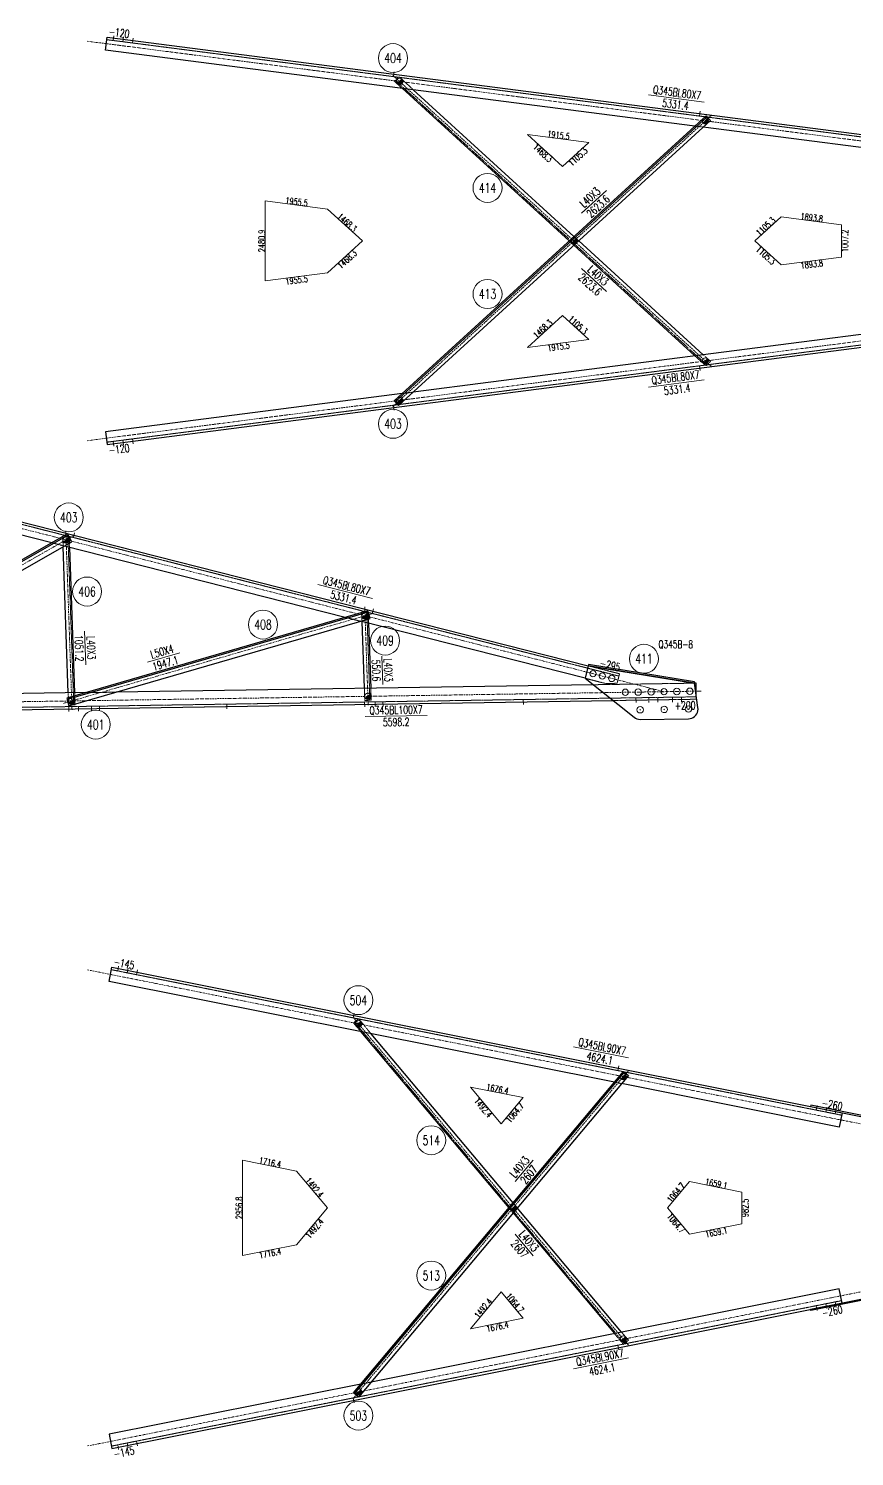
# Model space of a CAD drawing. Extents: x 4047 to 43290, y -150151 to -101862.
# Drawn here: x 18337 to 23467, y -129700 to -120832 of the extents above; entities that cross this region are included whole.
import ezdxf
from ezdxf.enums import TextEntityAlignment as Align

# ---------------------------------------------------------------- set-up
doc = ezdxf.new("R2010")
doc.units = 0
doc.header["$MEASUREMENT"] = 0
doc.linetypes.add('Dash', pattern=[2.75, 2, -0.75])
doc.linetypes.add('DashDot', pattern=[15.6, 9, -3, 0.6, -3])
doc.layers.get('0').update_dxf_attribs({"linetype": 'CONTINUOUS', "lineweight": 25})
doc.styles.get("Standard").update_dxf_attribs({"font": 'simplex.shx', "width": 0.7, "height": 3, "bigfont": 'gbhzfs.shx'})

# ---------------------------------------------------------------- blocks, each defined once
blk = doc.blocks.new('DefaultBolt')
at = {"color": 3, "linetype": 'Continuous', "lineweight": 13}
for p, q in [((-0.1, -0.1), (0.1, 0.1)), ((0.1, -0.1), (-0.1, 0.1))]:
    blk.add_line(p, q, dxfattribs=at)
blk.add_circle((0, 0), 1, dxfattribs=at)
blk = doc.blocks.new('M20X45S')
at = {"color": 3, "linetype": 'Continuous', "lineweight": 13}
blk.add_circle((0, 0), 1, dxfattribs=at)
blk = doc.blocks.new('M16X50S')
at = {"color": 3, "linetype": 'Continuous', "lineweight": 13}
blk.add_line((-1, -1), (1, 1), dxfattribs=at)
blk.add_circle((0, 0), 1, dxfattribs=at)
for radius in [0.9, 0.8, 0.7, 0.6, 0.5, 0.4, 0.3, 0.2, 0.1]:
    blk.add_arc((0, 0), radius, 225, 45, dxfattribs=at)
blk = doc.blocks.new('M16X40S')
at = {"color": 3, "linetype": 'Continuous', "lineweight": 13}
blk.add_line((-0.707, -0.707), (0.707, 0.707), dxfattribs=at)
blk.add_circle((0, 0), 1, dxfattribs=at)
for radius in [0.9, 0.8, 0.7, 0.6, 0.5, 0.4, 0.3, 0.2, 0.1]:
    blk.add_arc((0, 0), radius, 225, 45, dxfattribs=at)

msp = doc.modelspace()

# ---------------------------------------------------------------- linework, layer by layer
at = {"color": 2, "linetype": 'DashDot', "lineweight": 15}
for p, q in [((18701.45517, -120910.94127), (24400.71788, -121645.45319)), ((20600.28178, -121123.78791), (22581.23502, -122934.16911)), ((20600.2818, -123179.00655), (22581.23503, -121368.62509)), ((18701.45517, -123391.85307), (24400.71788, -122657.34114)), ((16714.20802, -123535.95444), (22283.70764, -124950.79613)), ((18568.80307, -123952.60447), (18607.27044, -125063.11252)), ((18618.48265, -123980.31807), (16766.23146, -125036.82683)), ((20480.02649, -124463.84657), (18552.54768, -125023.4806)), ((20425.30293, -124424.2184), (20446.4408, -125034.43812)), ((16766.19609, -125036.81937), (22513.67919, -124947.21058)), ((18703.69189, -126678.344), (23635.82203, -127661.02474)), ((20351.60183, -126971.59565), (22066.36986, -129014.28954)), ((20351.60189, -129341.85008), (22066.36991, -127299.1556)), ((18703.69189, -129635.10144), (23635.82203, -128652.4207))]:
    msp.add_line(p, q, dxfattribs=at)
at = {"color": 1, "linetype": 'Dash', "lineweight": 20}
for p, q in [((18823.66637, -120901.48489), (24111.33323, -121582.95099)), ((20631.87152, -121133.69184), (20608.93473, -121158.78972)), ((20641.82458, -121134.6597), (20631.87152, -121133.69184)), ((20726.77081, -121212.29155), (20641.82458, -121134.6597)), ((20608.93473, -121158.78972), (20657.74307, -121203.39537)), ((20614.33162, -121152.88434), (22551.62721, -122923.36707)), ((22527.94159, -121444.42358), (22475.97641, -121437.72639)), ((21695.06451, -122151.39717), (21724.7112, -122178.49109)), ((21754.35788, -122151.39716), (21724.71119, -122124.30324)), ((18823.66637, -123401.30945), (24111.33323, -122719.84334)), ((22475.97651, -122865.06793), (22541.16856, -122924.64655)), ((22572.58207, -122899.16731), (22527.94169, -122858.37074)), ((22550.31988, -122923.52701), (22572.58207, -122899.16731)), ((22541.16856, -122924.64655), (22550.31988, -122923.52701)), ((20726.77099, -123090.50276), (20657.74325, -123099.39894)), ((16836.66923, -123541.26968), (22003.94438, -124853.93272)), ((18559.7478, -124046.05459), (18481.54878, -124026.18938)), ((18549.85362, -123983.27886), (18581.83444, -123982.17106)), ((18552.1777, -124050.3725), (18549.85362, -123983.27886)), ((18581.83444, -123982.17106), (18618.22468, -125032.71508)), ((18581.83444, -123982.17106), (18590.00274, -123986.89111)), ((18590.00274, -123986.89111), (18592.33891, -124054.33383)), ((20399.21614, -124513.3419), (20303.57529, -124489.04588)), ((20406.35349, -124454.8928), (20438.33431, -124453.78499)), ((20408.45949, -124515.69002), (20406.35349, -124454.8928)), ((20438.33431, -124453.78499), (20457.39503, -125004.04068)), ((20438.33431, -124453.78499), (20446.50261, -124458.50504)), ((20446.50261, -124458.50504), (20448.8388, -124525.94773)), ((21813.79447, -124790.15177), (22007.63759, -124839.39449)), ((22007.63759, -124839.39449), (21992.61856, -124898.51664)), ((20425.41421, -125005.14848), (20422.80427, -124929.80325)), ((20462.80666, -124929.17958), (20465.39024, -125003.76372)), ((21922.03384, -124900.18921), (21794.09738, -124867.68901)), ((22472.90454, -124897.84023), (21844.20477, -124907.64225)), ((21992.61856, -124898.51664), (21922.03384, -124900.18921)), ((16886.72713, -125069.94443), (22484.22845, -124982.674)), ((18586.24386, -125033.82288), (18583.63395, -124958.47769)), ((18626.21989, -125032.43813), (18586.24386, -125033.82288)), ((18623.63634, -124957.85401), (18626.21989, -125032.43813)), ((18882.11754, -124953.82404), (18692.62132, -124956.77847)), ((20465.39024, -125003.76372), (20425.41421, -125005.14848)), ((21967.22955, -125005.73634), (22484.46229, -124997.67217)), ((22484.46229, -124997.67217), (22484.12069, -124975.76215)), ((18851.75881, -126677.25529), (23386.69589, -127580.79903)), ((20386.20851, -126981.71383), (20355.57223, -127007.43189)), ((20464.57612, -127075.06818), (20386.20851, -126981.71383)), ((20355.57223, -127007.43189), (20401.86103, -127062.57278)), ((20361.69949, -127002.28828), (22037.89044, -128999.02774)), ((22020.37964, -127385.04746), (21975.63737, -127376.13298)), ((23389.61499, -127566.08581), (23389.62689, -127566.08817)), ((21372.58621, -128156.72273), (21346.47337, -128125.61617)), ((21320.36055, -128156.72273), (21346.47338, -128187.82928)), ((18851.75881, -129636.19015), (23386.69589, -128732.6464)), ((23389.61499, -128747.35963), (23389.62689, -128747.35726)), ((21975.63752, -128937.31243), (22031.76318, -129004.17135)), ((22062.39946, -128978.4533), (22020.37979, -128928.39795)), ((22031.76318, -129004.17135), (22062.39946, -128978.4533)), ((20464.57647, -129238.37719), (20401.86138, -129250.87258))]:
    msp.add_line(p, q, dxfattribs=at)
at = {"color": 7, "linetype": 'Continuous', "lineweight": 13}
for p, q in [((22186.71701, -121244.16515), (22533.84603, -121288.90259)), ((21771.93931, -121979.53951), (21926.95559, -121837.87105)), ((21771.93929, -122323.25479), (21926.95558, -122464.92324)), ((22186.71701, -123058.62918), (22533.84603, -123013.89174)), ((20134.06583, -124286.06159), (20473.29129, -124372.23635)), ((18685.40989, -124574.72333), (18692.67981, -124784.59745)), ((19277.59675, -124708.83642), (19075.92526, -124767.39075)), ((20530.96254, -124730.30119), (20537.02087, -124905.19629)), ((20427.32108, -125104.7541), (20812.2743, -125098.75231)), ((21721.00956, -127157.15765), (22064.26283, -127225.54765)), ((21359.33165, -127993.64933), (21471.84812, -127859.61559)), ((21359.33159, -128319.79602), (21471.84808, -128453.82975)), ((21721.00956, -129156.28778), (22064.26283, -129087.89778))]:
    msp.add_line(p, q, dxfattribs=at)
at = {"color": 7, "linetype": 'Continuous', "lineweight": 30}
for p, q in [((20614.33164, -123149.91013), (22550.99451, -121380.00537)), ((18582.51461, -123977.80921), (16908.33274, -124932.7487)), ((20446.47617, -124455.88569), (18576.61778, -124998.78991)), ((20361.69955, -129311.15745), (22037.89049, -127314.4174))]:
    msp.add_line(p, q, dxfattribs=at)
at = {"color": 1, "linetype": 'Continuous', "lineweight": 18}
for p, q in [((21436.50365, -121490.31623), (21653.26966, -121688.41738)), ((21816.45453, -121539.28369), (21436.50365, -121490.31623)), ((21653.26966, -121688.41738), (21816.45453, -121539.28369)), ((19805.79247, -121903.30598), (19805.79247, -122399.48834)), ((20193.67765, -121953.29601), (19805.79247, -121903.30598)), ((20410.44367, -122151.39716), (20193.67765, -121953.29601)), ((23011.1243, -122002.26348), (22847.93943, -122151.39716)), ((23386.7722, -122050.67638), (23011.1243, -122002.26348)), ((23386.7722, -122252.11795), (23386.7722, -122050.67638)), ((20193.67769, -122349.49831), (20410.44367, -122151.39716)), ((22847.93943, -122151.39716), (23011.12432, -122300.53085)), ((23011.12432, -122300.53085), (23386.7722, -122252.11795)), ((19805.79247, -122399.48834), (20193.67769, -122349.49831)), ((21653.26974, -122614.37694), (21436.50376, -122812.47809)), ((21816.45463, -122763.51063), (21653.26974, -122614.37694)), ((21436.50376, -122812.47809), (21816.45463, -122763.51063)), ((21081.24472, -127405.87027), (21273.14663, -127634.47078)), ((21410.05347, -127471.38233), (21081.24472, -127405.87027)), ((21273.14663, -127634.47078), (21410.05347, -127471.38233)), ((19665.18401, -127861.04696), (19665.18401, -128452.39845)), ((20001.8384, -127928.1222), (19665.18401, -127861.04696)), ((20193.74031, -128156.72271), (20001.8384, -127928.1222)), ((22442.16716, -127993.63427), (22305.26031, -128156.72272)), ((22767.59529, -128058.47278), (22442.16716, -127993.63427)), ((22767.59529, -128254.97265), (22767.59529, -128058.47278)), ((20001.83848, -128385.3232), (20193.74031, -128156.72271)), ((22305.26031, -128156.72272), (22442.16719, -128319.81115)), ((22442.16719, -128319.81115), (22767.59529, -128254.97265)), ((19665.18401, -128452.39845), (20001.83848, -128385.3232)), ((21273.14677, -128678.97463), (21081.24493, -128907.57513)), ((21410.05364, -128842.06307), (21273.14677, -128678.97463)), ((21081.24493, -128907.57513), (21410.05364, -128842.06307))]:
    msp.add_line(p, q, dxfattribs=at)
at = {"color": 7, "linetype": 'Continuous', "lineweight": 30}
for points in [[(18815.35799, -120965.9517), (18825.58369, -120886.60793)], [(18825.58369, -120886.60793), (23914.8911, -121542.50978)], [(22475.97641, -121437.72639), (18815.35799, -120965.9517)], [(20657.74307, -121203.39537), (21695.06451, -122151.39717)], [(21724.71119, -122124.30324), (20726.77081, -121212.29155)], [(20608.93474, -123144.00475), (22545.59762, -121374.09998)], [(22545.59762, -121374.09998), (22572.58208, -121403.62689)], [(22572.58208, -121403.62689), (20635.91921, -123173.53166)], [(24103.02485, -121647.41781), (22527.94159, -121444.42358)], [(21724.7112, -122178.49109), (22475.97651, -122865.06793)], [(22527.94169, -122858.37074), (21754.35788, -122151.39716)], [(24103.02485, -122655.37652), (20726.77099, -123090.50276)], [(18825.58369, -123416.18641), (23914.8911, -122760.28455)], [(20657.74325, -123099.39894), (18815.35799, -123336.84263)], [(20635.91921, -123173.53166), (20608.93474, -123144.00475)], [(18815.35799, -123336.84263), (18825.58369, -123416.18641)], [(16840.36243, -123526.73145), (21813.79447, -124790.15177)], [(18481.54878, -124026.18938), (16829.38828, -123606.48462)], [(18578.55096, -123970.86014), (16904.36909, -124925.79963)], [(18606.29649, -124019.5036), (18578.55096, -123970.86014)], [(16932.11462, -124974.44309), (18606.29649, -124019.5036)], [(18583.63395, -124958.47769), (18552.1777, -124050.3725)], [(20303.57529, -124489.04588), (18559.7478, -124046.05459)], [(18592.33891, -124054.33383), (18623.63634, -124957.85401)], [(20444.24552, -124448.20296), (18574.38714, -124991.10719)], [(18588.32864, -125039.12421), (20458.18703, -124496.21999)], [(20458.18703, -124496.21999), (20444.24552, -124448.20296)], [(21794.09738, -124867.68901), (20399.21614, -124513.3419)], [(20422.80427, -124929.80325), (20408.45949, -124515.69002)], [(20448.8388, -124525.94773), (20462.80666, -124929.17958)], [(21813.79447, -124790.15177), (21794.09738, -124867.68901)], [(21815.08444, -124782.25646), (21813.79447, -124790.15177)], [(21813.79447, -124790.15177), (22472.90454, -124897.84023)], [(22472.90454, -124897.84023), (21813.79447, -124790.15177)], [(22474.19451, -124889.94491), (21815.08444, -124782.25646)], [(21844.20477, -124907.64225), (18882.11754, -124953.82404)], [(21794.09738, -124867.68901), (22098.03419, -125110.03372)], [(22472.90454, -124897.84023), (22474.19451, -124889.94491)], [(22482.90338, -124897.68432), (22472.90454, -124897.84023)], [(22494.79158, -125049.896), (22472.90454, -124897.84023)], [(22484.12069, -124975.76215), (22482.90338, -124897.68432)], [(18692.62132, -124956.77847), (16885.40206, -124984.95476)], [(16886.96096, -125084.94261), (21967.22955, -125005.73634)], [(18574.38714, -124991.10719), (18588.32864, -125039.12421)], [(22098.03419, -125110.03372), (22106.62478, -125115.74879)], [(22106.62478, -125115.74879), (22116.06751, -125119.90753)], [(22116.06751, -125119.90753), (22126.08313, -125122.38697)], [(22126.08313, -125122.38697), (22136.37545, -125123.11378)], [(22136.37545, -125123.11378), (22436.339, -125118.43706)], [(22436.339, -125118.43706), (22446.4644, -125117.41603)], [(22446.4644, -125117.41603), (22456.27161, -125114.69849)], [(22456.27161, -125114.69849), (22465.47848, -125110.3626)], [(22465.47848, -125110.3626), (22473.82014, -125104.5331)], [(22473.82014, -125104.5331), (22481.05662, -125097.37771)], [(22481.05662, -125097.37771), (22486.97973, -125089.10226)], [(22486.97973, -125089.10226), (22491.41909, -125079.94483)], [(22491.41909, -125079.94483), (22494.24697, -125070.16887)], [(22494.24697, -125070.16887), (22495.38201, -125060.05561)], [(22495.38201, -125060.05561), (22494.79158, -125049.896)], [(18837.10381, -126750.80956), (18854.68981, -126662.54443)], [(18854.68981, -126662.54443), (23389.61499, -127566.08581)], [(21975.63737, -127376.13298), (18837.10381, -126750.80956)], [(20401.86103, -127062.57278), (21320.36055, -128156.72273)], [(21346.47337, -128125.61617), (20464.57612, -127075.06818)], [(20355.57229, -129306.01384), (22031.76323, -127309.27379)], [(22062.39952, -127334.99184), (20386.20857, -129331.73189)], [(22031.76323, -127309.27379), (22062.39952, -127334.99184)], [(23372.04089, -127654.3533), (22020.37964, -127385.04746)], [(23195.03867, -127519.19611), (23193.48229, -127527.00751)], [(23833.65769, -127646.43721), (23195.03867, -127519.19611)], [(23193.48229, -127527.00751), (23832.10132, -127654.24861)], [(23389.62689, -127566.08817), (23372.04089, -127654.3533)], [(21346.47338, -128187.82928), (21975.63752, -128937.31243)], [(22020.37979, -128928.39795), (21372.58621, -128156.72273)], [(23372.04089, -128659.09213), (20464.57647, -129238.37719)], [(23193.48229, -128786.43792), (23832.10132, -128659.19682)], [(23833.65769, -128667.00823), (23195.03867, -128794.24933)], [(23389.62689, -128747.35726), (23372.04089, -128659.09213)], [(18854.68981, -129650.901), (23389.61499, -128747.35963)], [(23195.03867, -128794.24933), (23193.48229, -128786.43792)], [(20401.86138, -129250.87258), (18837.10381, -129562.63587)], [(20386.20857, -129331.73189), (20355.57229, -129306.01384)], [(18837.10381, -129562.63587), (18854.68981, -129650.901)]]:
    msp.add_lwpolyline(points, dxfattribs=at)
at = {"color": 3, "linetype": 'Continuous', "lineweight": 20}
for points in [[(18867.1729, -120876.84382), (18863.33826, -120906.59774)], [(18926.68073, -120884.51309), (18922.84609, -120914.26701)], [(18986.18857, -120892.18237), (18982.35393, -120921.93629)], [(20608.23997, -121101.22978), (20604.40534, -121130.98369)], [(22507.99381, -121346.06703), (22504.15917, -121375.82095)], [(22507.99381, -122956.7273), (22504.15917, -122926.97338)], [(20608.23997, -123201.56455), (20604.40534, -123171.81064)], [(18867.1729, -123425.95051), (18863.33826, -123396.1966)], [(18926.68073, -123418.28124), (18922.84609, -123388.52732)], [(18986.18857, -123410.61196), (18982.35393, -123380.85805)], [(18623.01826, -123964.11002), (18615.63186, -123993.18649)], [(20479.51825, -124435.72394), (20472.13184, -124464.80041)], [(19569.16787, -125058.12624), (19568.7002, -125028.12989)], [(20424.83025, -125044.78564), (20424.36258, -125014.78929)], [(20489.82235, -125043.77235), (20489.35468, -125013.776)], [(20538.79742, -125043.00878), (20538.32975, -125013.01243)], [(21410.4768, -125029.41846), (21410.00912, -124999.42211)], [(22110.12761, -125018.51023), (22109.65994, -124988.51388)], [(22190.11789, -125017.26311), (22189.65022, -124987.26675)], [(22245.67792, -125016.39687), (22245.21025, -124986.40052)], [(22336.59433, -125014.9794), (22336.12666, -124984.98304)], [(22392.15436, -125014.11316), (22391.68668, -124984.11681)], [(18588.52072, -125073.41548), (18588.05304, -125043.41912)], [(18648.51343, -125072.48013), (18648.04575, -125042.48378)], [(18728.5037, -125071.23301), (18728.03603, -125041.23665)], [(18778.49763, -125070.45355), (18778.02996, -125040.4572)], [(18896.84976, -126655.64958), (18890.98776, -126685.07129)], [(18955.69318, -126667.37358), (18949.83118, -126696.79529)], [(19014.5366, -126679.09758), (19008.6746, -126708.51929)], [(20359.4598, -126947.06093), (20353.5978, -126976.48264)], [(22003.50265, -127274.62107), (21997.64065, -127304.04278)], [(23235.6421, -127520.11332), (23229.7801, -127549.53503)], [(23294.48552, -127531.83732), (23288.62352, -127561.25903)], [(23353.32894, -127543.56132), (23347.46694, -127572.98303)], [(23294.48552, -128781.60811), (23288.62352, -128752.1864)], [(23353.32894, -128769.88411), (23347.46694, -128740.4624)], [(23235.6421, -128793.33211), (23229.7801, -128763.9104)], [(22003.50265, -129038.82436), (21997.64065, -129009.40265)], [(20359.4598, -129366.3845), (20353.5978, -129336.96279)], [(18896.84976, -129657.79586), (18890.98776, -129628.37415)], [(18955.69318, -129646.07186), (18949.83118, -129616.65015)], [(19014.5366, -129634.34786), (19008.6746, -129604.92615)]]:
    msp.add_lwpolyline(points, dxfattribs=at)
at = {"color": 7, "linetype": 'Continuous', "lineweight": 13}
for centre in [(20600.79361, -121015.57537), (21187.70246, -121821.83699), (21187.70247, -122480.95739), (20600.79361, -123287.21896), (18587.16263, -123868.33345), (18700.90038, -124328.6482), (19793.35521, -124534.09734), (20551.62374, -124633.49932), (22159.31292, -124746.2915), (18754.33806, -125154.84043), (20385.6801, -126866.63404), (20838.47775, -127736.6639), (20838.4778, -128576.78165), (20385.6801, -129446.81139)]:
    msp.add_circle(centre, 90, dxfattribs=at)

# ---------------------------------------------------------------- block references
at = {"color": 3, "linetype": 'Continuous', "lineweight": 13, "xscale": 20, "yscale": 20, "zscale": 20}
for name, p in [('M16X40S', (20640.88111, -121160.8914)), ('M16X40S', (22540.63553, -121405.72873)), ('M16X40S', (21724.71119, -122151.39716)), ('M16X40S', (22540.63564, -122897.06559)), ('M16X40S', (20640.8813, -123141.90291)), ('M16X50S', (18570.70828, -124007.56843)), ('M16X50S', (20427.20777, -124479.18223)), ('M20X45S', (21842.71455, -124838.76893)), ('M20X45S', (21900.86749, -124853.54175)), ('M20X45S', (21959.02042, -124868.31457)), ('M20X45S', (22043.73625, -124954.53744)), ('M20X45S', (22123.72652, -124953.29031)), ('M20X45S', (22203.7168, -124952.04319)), ('M20X45S', (22283.70708, -124950.79606)), ('M20X45S', (22363.69736, -124949.54894)), ('M20X45S', (22443.68764, -124948.30181)), ('M16X50S', (18605.3664, -125008.14494)), ('M16X40S', (20444.53673, -124979.4705)), ('DefaultBolt', (22135.44011, -125063.12107)), ('DefaultBolt', (22285.42188, -125060.78271)), ('DefaultBolt', (22435.40365, -125058.44435)), ('M16X40S', (20386.96385, -127013.72017)), ('M16X40S', (22031.00759, -127341.28049)), ('M16X40S', (21346.47338, -128156.72273)), ('M16X40S', (22031.00775, -128972.16491)), ('M16X40S', (20386.96421, -129299.72519))]:
    msp.add_blockref(name, p, dxfattribs=at)

# ---------------------------------------------------------------- texts
at = {"color": 7, "linetype": 'Continuous', "lineweight": 13, "width": 0.7}
for s, rotation, p in [('-120', 352.656291214, (18899.80279, -120858.36302)), ('Q345BL80X7', 352.656291214, (22365.07482, -121229.34148)), ('5331.4', 352.656291214, (22355.48822, -121303.72627)), ('L40X3', 42.424005673, (21824.14951, -121881.0238)), ('2623.6', 42.424005673, (21874.74539, -121936.38676)), ('2623.6', 317.575998642, (21824.1495, -122421.77049)), ('L40X3', 317.575998642, (21874.74537, -122366.40753)), ('Q345BL80X7', 7.343708786, (22355.48822, -122999.06806)), ('5331.4', 7.343708786, (22365.07482, -123073.45286)), ('-120', 7.343708786, (18899.80279, -123444.43131)), ('Q345BL80X7', 345.746434222, (20312.91157, -124292.80339)), ('5331.4', 345.746434222, (20294.44555, -124365.49456)), ('1051.2', 271.983899896, (18651.56733, -124680.95859)), ('L40X3', 271.983899896, (18726.52237, -124678.36219)), ('L50X4', 16.190396256, (19166.30487, -124702.10081)), ('1947.1', 16.190396256, (19187.21714, -124774.12635)), ('550.6', 271.983919072, (20496.51418, -124819.04695)), ('L40X3', 271.983919072, (20571.46923, -124816.45052)), ('-295', 345.746434222, (21949.02551, -124785.81395)), ('Q345BL100X7', 0.893224016, (20619.2131, -125064.25776)), ('+200', 0.893224016, (22415.05538, -125036.25885)), ('5598.2', 0.893224016, (20620.38228, -125139.24865)), ('-145', 348.731908627, (18930.66797, -126639.4453)), ('Q345BL90X7', 348.731908627, (21899.9637, -127154.57552)), ('4624.1', 348.731908627, (21885.3087, -127228.12979)), ('-260', 348.731908627, (23328.30373, -127515.63304)), ('L40X3', 49.987758764, (21386.86837, -127902.52179)), ('2607', 49.987758764, (21444.3114, -127950.74313)), ('L40X3', 310.012249667, (21444.31135, -128362.70221)), ('2607', 310.012249667, (21386.86833, -128410.92356)), ('-260', 11.268091373, (23328.30373, -128797.8124)), ('Q345BL90X7', 11.268091373, (21885.3087, -129085.31564)), ('4624.1', 11.268091373, (21899.9637, -129158.86991)), ('-145', 11.268091373, (18930.66797, -129674.00014))]:
    msp.add_text(s, height=50, rotation=rotation, dxfattribs=at).set_placement(p, align=Align.MIDDLE_CENTER)
for s, p in [('404', (20600.79361, -121015.57537)), ('414', (21187.70246, -121821.83699)), ('413', (21187.70247, -122480.95739)), ('403', (20600.79361, -123287.21896)), ('403', (18587.16263, -123868.33345)), ('406', (18700.90038, -124328.6482)), ('408', (19793.35521, -124534.09734)), ('409', (20551.62374, -124633.49932)), ('411', (22159.31292, -124746.2915)), ('401', (18754.33806, -125154.84043)), ('504', (20385.6801, -126866.63404)), ('514', (20838.47775, -127736.6639)), ('513', (20838.4778, -128576.78165)), ('503', (20385.6801, -129446.81139))]:
    msp.add_text(s, height=60, dxfattribs=at).set_placement(p, align=Align.MIDDLE_CENTER)
at = {"color": 7, "linetype": 'Continuous', "lineweight": 20, "width": 0.7}
for s, rotation, p in [('1915.5', 352.656291214, (21629.06108, -121494.76565)), ('1468.3', 317.575998642, (21531.2595, -121604.27789)), ('1105.3', 42.424005673, (21748.48925, -121628.76162)), ('1955.5', 352.656291214, (20002.31705, -121908.26669)), ('1468.3', 317.575998642, (20315.68782, -122037.43549)), ('1105.3', 42.424005673, (22915.90471, -122061.91923)), ('1893.8', 352.656291214, (23201.53024, -122006.43563)), ('2480.9', 90, (19785.59247, -122151.39716)), ('1007.2', 90, (23406.9722, -122151.39716)), ('1105.3', 317.575998642, (22915.90472, -122240.8751)), ('1468.3', 42.424005673, (20315.68784, -122265.35883)), ('1893.8', 7.343708786, (23201.53025, -122296.3587)), ('1955.5', 7.343708786, (20002.31707, -122394.52763)), ('1468.3', 42.424005673, (21531.25959, -122698.51643)), ('1105.3', 317.575998642, (21748.48934, -122674.03269)), ('1915.5', 7.343708786, (21629.06119, -122808.02866)), ('1676.4', 348.731908627, (21249.59618, -127418.81569)), ('1492.4', 310.012249667, (21161.72435, -127533.15814)), ('1064.7', 49.987758764, (21357.07137, -127565.91417)), ('1716.4', 348.731908627, (19837.45829, -127874.77396)), ('1492.4', 310.012249667, (20113.26068, -128029.43484)), ('1064.7', 49.987758764, (22358.24241, -128062.19088)), ('1659.1', 348.731908627, (22608.8283, -128006.2429)), ('2956.8', 90, (19644.98401, -128156.72271)), ('982.5', 90, (22787.79529, -128156.72271)), ('1492.4', 49.987758764, (20113.26072, -128284.01057)), ('1064.7', 310.012249667, (22358.24243, -128251.25455)), ('1659.1', 11.268091373, (22608.82832, -128307.20252)), ('1716.4', 11.268091373, (19837.45832, -128438.67144)), ('1492.4', 49.987758764, (21161.72453, -128780.28726)), ('1064.7', 310.012249667, (21357.07153, -128747.53123)), ('1676.4', 11.268091373, (21249.59637, -128894.62972))]:
    msp.add_text(s, height=40, rotation=rotation, dxfattribs=at).set_placement(p, align=Align.MIDDLE_CENTER)
at = {"color": 7, "linetype": 'Continuous', "lineweight": 13, "width": 0.7}
msp.add_text('Q345B-8', height=48, dxfattribs=at).set_placement((22249.31292, -124656.2915), align=Align.MIDDLE_LEFT)

doc.saveas('drawing.dxf')
